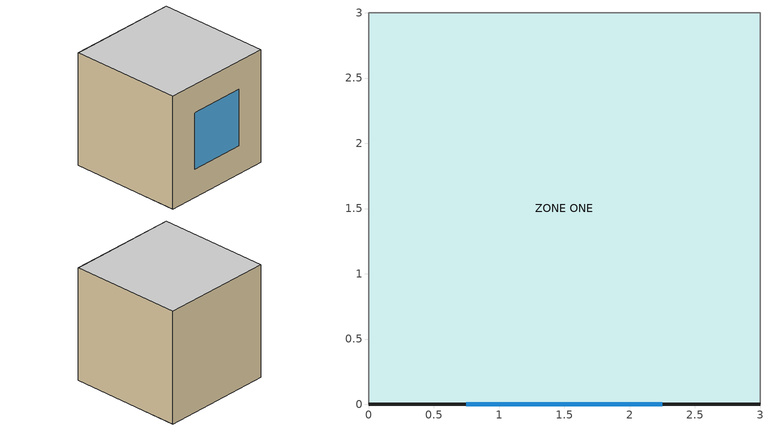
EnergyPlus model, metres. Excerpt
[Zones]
ZONE ONE
 floor adiabatic (TESTSURFACE): 0,0 0,3 3,3 3,0 z0
 wall outside (TESTSURFACE): 0,0 3,0 z0:3
 wall adiabatic (TESTSURFACE): 3,0 3,3 0,3 0,0 z0:3
 window (SINGLE PANE WINDOW): 0.75,0 2.25,0 z0.75:2.25
 ceiling adiabatic (TESTSURFACE): 0,3 0,0 3,0 3,3 z3
[Site:Location]
ATLANTA: Latitude {deg}=33.65; Longitude {deg}=-84.43; Time Zone {hr}=-5; Elevation {m}=315
[SizingPeriod:DesignDay]
ATLANTA Ann Clg .4% Condns DB=>MWB: Month=8; Day of Month=21; Day Type=SummerDesignDay; Maximum Dry-Bulb Temperature {C}=20; Daily Dry-Bulb Temperature Range {deltaC}=0; Humidity Condition Type=Wetbulb; Wetbulb or DewPoint at Maximum Dry-Bulb {C}=15; Barometric Pressure {Pa}=97598; Wind Speed {m/s}=0; Wind Direction {deg}=0; Rain Indicator=No; Snow Indicator=No; Daylight Saving Time Indicator=No; Solar Model Indicator=ASHRAEClearSky; Sky Clearness=1
[Site:GroundReflectance]
0, 0, 0, 0, 0, 0, 0, 0, 0, 0, 0, 0
[Building]
SolRadShade-South-Horiz: North Axis {deg}=0; Terrain=Country; Loads Convergence Tolerance Value=0.04; Temperature Convergence Tolerance Value {deltaC}=0.004; Solar Distribution=FullInteriorAndExterior; Minimum Number of Warmup Days=6
[Material:NoMass]
R-25 INSULATION: Roughness=VerySmooth; Thermal Resistance {m2-K/W}=25.075; Thermal Absorptance=0.000001; Solar Absorptance=1; Visible Absorptance=1
[Construction]
TESTSURFACE: R-25 INSULATION
Single Pane Window: Glass Type 1
[WindowMaterial:Glazing]
Glass Type 1: Optical Data Type=SpectralAverage; Thickness {m}=0.003175; Solar Transmittance at Normal Incidence=0.86156; Front Side Solar Reflectance at Normal Incidence=0.07846; Back Side Solar Reflectance at Normal Incidence=0.07846; Visible Transmittance at Normal Incidence=0.91325; Front Side Visible Reflectance at Normal Incidence=0.082; Back Side Visible Reflectance at Normal Incidence=0.082; Infrared Transmittance at Normal Incidence=0; Front Side Infrared Hemispherical Emissivity=0.00001; Back Side Infrared Hemispherical Emissivity=0.00001; Conductivity {W/m-K}=1.06
[Zone]
ZONE ONE: Type=1; Multiplier=1; Ceiling Height {m}=3; Volume {m3}=27
[ZoneControl:Thermostat]
Zone 1 Thermostat: Zone or ZoneList=ZONE ONE; Control Type Schedule=Zone Control Type Sched; Control 1=HeatCool Setpoints Set 1
[ThermostatSetpoint:SingleHeatingOrCooling]
HeatCool Setpoints Set 1: Setpoint Temperature Schedule=HeatCool Setpoints
[Zone equipment]
ZONE ONE: Zone1Air
[ZoneHVAC:IdealLoadsAirSystem]
Zone1Air: Maximum Heating Supply Air Temperature {C}=50; Minimum Cooling Supply Air Temperature {C}=5; Maximum Heating Supply Air Humidity Ratio {kgWater/kgDryAir}=0.01; Minimum Cooling Supply Air Humidity Ratio {kgWater/kgDryAir}=0.01; Dehumidification Control Type=ConstantSupplyHumidityRatio; Humidification Control Type=ConstantSupplyHumidityRatio
[Schedule:Day:Hourly]
Zone HeatCool Setpoint All Days: 20, 20, 20, 20, 20, 20, 20, 20, 20, 20, 20, 20, 20, 20, 20, 20, 20, 20, 20, 20, 20, 20, 20, 20
Control Type All Days-HeatCool: 3, 3, 3, 3, 3, 3, 3, 3, 3, 3, 3, 3, 3, 3, 3, 3, 3, 3, 3, 3, 3, 3, 3, 3
[Schedule:Week:Daily]
Zone HeatCool Setpoint All Weeks: Zone HeatCool Setpoint All Days, Zone HeatCool Setpoint All Days, Zone HeatCool Setpoint All Days, Zone HeatCool Setpoint All Days, Zone HeatCool Setpoint All Days, Zone HeatCool Setpoint All Days, Zone HeatCool Setpoint All Days, Zone HeatCool Setpoint All Days, Zone HeatCool Setpoint All Days, Zone HeatCool Setpoint All Days, Zone HeatCool Setpoint All Days, Zone HeatCool Setpoint All Days
Control Type All Weeks-HeatCool: Control Type All Days-HeatCool, Control Type All Days-HeatCool, Control Type All Days-HeatCool, Control Type All Days-HeatCool, Control Type All Days-HeatCool, Control Type All Days-HeatCool, Control Type All Days-HeatCool, Control Type All Days-HeatCool, Control Type All Days-HeatCool, Control Type All Days-HeatCool, Control Type All Days-HeatCool, Control Type All Days-HeatCool
[Schedule:Year]
HeatCool Setpoints: Zone HeatCool Setpoint All Weeks, 1, 1, 12, 31
Zone Control Type Sched: Control Type All Weeks-HeatCool, 1, 1, 12, 31
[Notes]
ASHRAE Analytical SolRadShade-South-Horiz.idf
Basic file description: ASHRAE Analytical Test-South Window with Horizonatal Overhang.
Author:   R. H. Henninger,  GARD Analytics, Inc.
Date:     January 2, 2001
Run:      Fixed interior and exterior temperatures
Building: Cube 3m x 3m x 3m, one external surface - window.
Internal: None.
System:   Zone temperature and outdoor temperature kept constant at same value.
Plant:    None.
Modified: Conforms with Beta 4 input
ATLANTA Annual Cooling Design Conditions Wind Speed=4m/s Wind Dir=300
Hottest Month=JUL
ATLANTA_GA_USA Annual Cooling (DB=>MWB) .4%, MaxDB=34.4°C MWB=23.8°C
Material layer names follow:
0.84,  !N9 [IR emittance: front side]
0.84,  !N10 [IR emittance: back side]
Material layer names follow:
INSIDE CONVECTION ALGORITHM,     SIMPLE;
